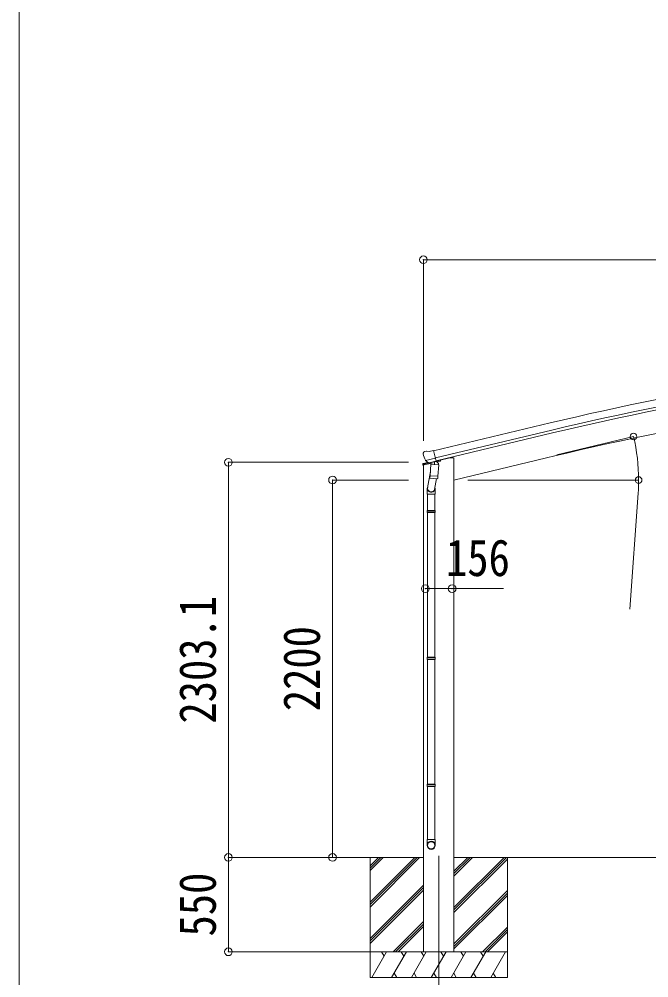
# Model space of a CAD drawing. Units: millimetres at full size. Extents: x -12578 to 12718, y -8779 to 8681.
# Drawn here: x -12578 to -8912, y -5637 to -49 of the extents above; entities that cross this region are included whole.
import ezdxf
from ezdxf.enums import TextEntityAlignment as Align

# ---------------------------------------------------------------- set-up
doc = ezdxf.new("R2010")
doc.units = ezdxf.units.MM
doc.header["$LTSCALE"] = 45
doc.header["$PDMODE"] = 32
doc.header["$PDSIZE"] = 45
for name, color, linetype, lineweight in [('0-0_0', 7, 'Continuous', 9), ('0-1_本体', 4, 'Continuous', 9), ('0-2_部品', 7, 'Continuous', 9), ('0-8_PARTS2', 2, 'Continuous', 9), ('0-A_寸法', 6, 'Continuous', 9), ('F-0_240', 7, 'Continuous', 9)]:
    doc.layers.add(name, color=color, linetype=linetype, lineweight=lineweight)
doc.styles.add('ＭＳ ゴシック', font='')
doc.styles.get('ＭＳ ゴシック').set_extended_font_data('MS Gothic')

msp = doc.modelspace()

# ---------------------------------------------------------------- linework, layer by layer
at = {"layer": '0-0_0'}
for p, q in [((-10224.35, -4935.23), (-10915.99, -4935.23)), ((-10535.35, -4935.23), (-10535.35, -5635.23)), ((-10535.35, -5195.96), (-10274.62, -4935.23)), ((-10535.35, -5210.1), (-10260.48, -4935.23)), ((-10535.35, -5224.24), (-10246.34, -4935.23)), ((-10535.35, -5012.11), (-10458.47, -4935.23)), ((-10535.35, -4997.97), (-10472.61, -4935.23)), ((-10535.35, -4983.83), (-10486.77, -4935.25)), ((-10486.77, -4935.24), (-10486.76, -4935.23)), ((-10046.35, -5043.61), (-9937.97, -4935.23)), ((-10046.35, -5029.47), (-9952.11, -4935.23)), ((-10046.35, -5015.33), (-9966.26, -4935.23)), ((-10046.35, -4935.24), (-2424.35, -4935.24)), ((-10046.35, -5227.46), (-9754.13, -4935.24)), ((-10046.35, -5241.6), (-9739.99, -4935.24)), ((-10046.35, -5255.74), (-9735.35, -4944.75)), ((-9735.35, -4935.23), (-9735.35, -5635.23)), ((-10535.35, -5408.09), (-10224.35, -5097.09)), ((-10535.35, -5422.23), (-10224.35, -5111.24)), ((-10535.35, -5436.38), (-10224.35, -5125.38)), ((-10046.35, -5439.59), (-9735.35, -5128.59)), ((-10046.35, -5453.73), (-9735.35, -5142.74)), ((-10046.35, -5467.88), (-9735.35, -5156.88)), ((-10400.36, -5485.23), (-10224.35, -5309.23)), ((-10386.22, -5485.23), (-10224.35, -5323.37)), ((-10372.08, -5485.23), (-10224.35, -5337.51)), ((-9879.86, -5485.23), (-9735.35, -5340.72)), ((-9865.72, -5485.23), (-9735.35, -5354.87)), ((-9851.58, -5485.23), (-9735.35, -5369.01)), ((-9735.35, -5485.23), (-10535.35, -5485.23)), ((-10525.07, -5635.23), (-10438.46, -5485.23)), ((-10453.46, -5511.21), (-10468.46, -5485.23)), ((-10409.6, -5635.23), (-10322.99, -5485.23)), ((-10337.99, -5511.22), (-10353, -5485.23)), ((-10294.13, -5635.23), (-10207.52, -5485.23)), ((-10222.52, -5511.22), (-10237.52, -5485.23)), ((-10178.66, -5635.23), (-10092.05, -5485.23)), ((-10107.05, -5511.21), (-10122.05, -5485.23)), ((-10063.18, -5635.23), (-9976.58, -5485.23)), ((-9991.58, -5511.21), (-10006.58, -5485.23)), ((-9947.71, -5635.23), (-9861.11, -5485.23)), ((-9891.11, -5485.23), (-9876.11, -5511.21)), ((-9832.24, -5635.23), (-9745.64, -5485.23)), ((-10535.35, -5635.23), (-9735.35, -5635.23)), ((-10394.6, -5609.25), (-10379.6, -5635.23)), ((-10279.13, -5609.25), (-10264.13, -5635.23)), ((-10163.66, -5609.25), (-10148.66, -5635.23)), ((-10048.19, -5609.25), (-10033.19, -5635.23)), ((-9932.72, -5609.25), (-9917.72, -5635.23)), ((-9817.25, -5609.25), (-9802.25, -5635.23))]:
    msp.add_line(p, q, dxfattribs=at)
at = {"layer": '0-1_本体'}
for p, q in [((-9486.79, -2402.31), (-10164.96, -2564.9)), ((-9476.72, -2444.29), (-10154.88, -2606.88)), ((-9472.8, -2460.65), (-10150.95, -2623.24)), ((-10046.37, -2605.23), (-10046.37, -5485.23)), ((-10046.35, -2735.17), (-9508.38, -2606.02)), ((-10046.35, -2735.19), (-9508.39, -2606.04)), ((-9508.39, -2606.04), (-9459.02, -2594.18)), ((-9508.38, -2606.02), (-9459.01, -2594.16))]:
    msp.add_line(p, q, dxfattribs=at)
msp.add_lwpolyline([(-10046.45, -2605.23), (-10070.45, -2605.23), (-10224.37, -2642.18), (-10224.37, -5485.23)], dxfattribs=at)
for centre, radius, start, end in [((-5457.27, -19267.41), 17339.81, 95.02765, 103.43754), ((-5457.27, -19267.41), 17296.63, 95.0278, 103.43739), ((-5457.27, -19267.41), 17279.81, 95.0278, 103.43739), ((-5461.02, -19247.05), 17126.06, 95.00003, 103.5), ((-5461.01, -19247.03), 17126.06, 95.00003, 103.5)]:
    msp.add_arc(centre, radius, start, end, dxfattribs=at)
at = {"layer": '0-2_部品'}
for p, q in [((-10219.1, -2569.68), (-10205.92, -2566.52)), ((-10191.36, -2569.19), (-10204.62, -2566.49)), ((-10191.36, -2569.19), (-10165.43, -2562.97)), ((-10226.41, -2580.51), (-10226.14, -2581.66)), ((-10222.19, -2571.93), (-10226.05, -2578.23)), ((-10212.36, -2620.81), (-10154.85, -2607.01)), ((-10195.51, -2635.72), (-10211.88, -2621.23)), ((-10150.64, -2624.53), (-10149.7, -2624.6)), ((-10149.7, -2624.6), (-10136.39, -2639.92)), ((-10145.72, -2629.16), (-10126.83, -2624.62)), ((-10122.99, -2616.54), (-10122.99, -2619.76)), ((-10227.55, -2648.8), (-10184.84, -2638.55)), ((-10227.55, -2641.91), (-10227.55, -2648.8)), ((-10198.95, -2632.68), (-10225.25, -2639)), ((-10192.8, -2636.29), (-10185.28, -2634.49)), ((-10191.96, -2636.18), (-10190.43, -2635.82)), ((-10190.43, -2635.82), (-10153.73, -2627.01)), ((-10188.59, -2636.05), (-10188.65, -2636.79)), ((-10187.89, -2637.83), (-10162.08, -2644.26)), ((-10180.97, -2643.17), (-10185.65, -2710.01)), ((-10135.28, -2646.37), (-10180.97, -2643.17)), ((-10179.2, -2639.99), (-10179.43, -2643.28)), ((-10159.68, -2628.83), (-10160.7, -2643.44)), ((-10153.73, -2627.01), (-10152.2, -2626.64)), ((-10139.96, -2713.21), (-10135.28, -2646.37)), ((-10136.39, -2639.92), (-10136.83, -2646.26)), ((-10183.91, -2685.24), (-10199.83, -2781.41)), ((-10186.5, -2722.48), (-10185.63, -2710.01)), ((-10186.11, -2723.83), (-10186.11, -2723.83)), ((-10139.96, -2713.21), (-10185.65, -2710.01)), ((-10184.66, -2724.61), (-10142.96, -2727.53)), ((-10148.39, -2727.15), (-10159.12, -2790.74)), ((-10139.97, -2713.2), (-10140.86, -2725.9)), ((-10201.98, -2818.58), (-10201.98, -2784.22)), ((-10155.98, -2783.92), (-10155.98, -2818.58)), ((-10155.98, -2818.58), (-10201.98, -2818.58)), ((-10199.98, -2818.58), (-10199.98, -2912.58)), ((-10157.98, -2818.58), (-10157.98, -2912.58)), ((-10201.98, -2914.58), (-10200.98, -2912.58)), ((-10155.98, -2914.58), (-10201.98, -2914.58)), ((-10155.98, -2922.58), (-10201.98, -2922.58)), ((-10156.98, -2912.58), (-10200.98, -2912.58)), ((-10156.98, -2924.58), (-10200.98, -2924.58)), ((-10199.98, -2924.58), (-10199.98, -3768.76)), ((-10157.98, -2924.58), (-10157.98, -3768.76)), ((-10155.98, -2914.58), (-10156.98, -2912.58)), ((-10155.98, -2922.58), (-10156.98, -2924.58)), ((-10155.98, -2914.58), (-10155.98, -2922.58)), ((-10201.98, -3770.76), (-10200.98, -3768.76)), ((-10155.98, -3770.76), (-10201.98, -3770.76)), ((-10155.98, -3778.76), (-10201.98, -3778.76)), ((-10156.98, -3768.76), (-10200.98, -3768.76)), ((-10156.98, -3780.76), (-10200.98, -3780.76)), ((-10199.98, -3780.76), (-10199.98, -4508.95)), ((-10157.98, -3780.76), (-10157.98, -4508.95)), ((-10155.98, -3770.76), (-10156.98, -3768.76)), ((-10155.98, -3778.76), (-10156.98, -3780.76)), ((-10155.98, -3770.76), (-10155.98, -3778.76)), ((-10201.98, -4510.95), (-10200.98, -4508.95)), ((-10155.98, -4510.95), (-10201.98, -4510.95)), ((-10155.98, -4518.95), (-10201.98, -4518.95)), ((-10156.98, -4508.95), (-10200.98, -4508.95)), ((-10156.98, -4520.95), (-10200.98, -4520.95)), ((-10199.98, -4520.95), (-10199.98, -4830.95)), ((-10157.98, -4520.95), (-10157.98, -4830.95)), ((-10155.98, -4510.95), (-10156.98, -4508.95)), ((-10155.98, -4518.95), (-10156.98, -4520.95)), ((-10155.98, -4510.95), (-10155.98, -4518.95)), ((-10201.98, -4865.09), (-10201.98, -4830.95)), ((-10155.98, -4830.95), (-10201.98, -4830.95)), ((-10155.98, -4865.09), (-10155.98, -4830.95))]:
    msp.add_line(p, q, dxfattribs=at)
for points in [[(-10160, -2628.42), (-10150.27, -2626.08), (-10165.43, -2562.97)], [(-10212.63, -2620.24), (-10212.04, -2621.08), (-10211.88, -2621.23)], [(-10160, -2628.42), (-10160.23, -2628.57), (-10185, -2634.51), (-10185.28, -2634.49)], [(-10201.98, -2914.58), (-10201.98, -2922.58), (-10200.98, -2924.58)], [(-10201.98, -3770.76), (-10201.98, -3778.76), (-10200.98, -3780.76)], [(-10201.98, -4510.95), (-10201.98, -4518.95), (-10200.98, -4520.95)]]:
    msp.add_lwpolyline(points, dxfattribs=at)
for centre, radius, start, end in [((-10217.93, -2574.54), 5, 103.5, 148.5), ((-10205.22, -2569.43), 3, 78.5, 103.5), ((-10029.33, -2534.41), 202.4, 193.5, 205.09125), ((-10127.99, -2619.76), 5, 283.5, 0), ((-10224.55, -2641.91), 3, 103.5, 180), ((-10192.08, -2635.7), 0.5, 248.23754, 283.5), ((-10189.09, -2636.01), 0.5, 356, 103.5), ((-10187.65, -2636.86), 1, 176, 256), ((-10161.72, -2643.29), 1.03, 250.03897, 351.96569), ((-10159.08, -2628.91), 0.604, 100.59842, 172.20595), ((-10152.32, -2626.15), 0.5, 283.5, 318.76246), ((-10184.56, -2722.65), 1.95, 175.04017, 217.47766), ((-10184.52, -2722.62), 2, 217.40962, 266), ((-10142.82, -2725.54), 2, 266, 349.46843), ((-10171.98, -2784.22), 30, 177.45142, 180)]:
    msp.add_arc(centre, radius, start, end, dxfattribs=at)
for centre, major_axis, ratio, start_param, end_param in [((-10223.49, -2579.79), (-1.57, -2.57), 0.99628, 4.712389, 5.4996506), ((-10193.52, -2633.47), (-0.73, -2.92), 0.997631, 5.8041905, 6.6006116), ((-10193.46, -2633.24), (2.63, 3.16), 0.650902, 4.0958226, 4.1686332), ((-10193.49, -2633.37), (-0.73, -2.92), 0.997631, 0.3902369, 0.4789948), ((-10178.98, -2783.92), (23, 0), 0.996195, 2.5560258, 6.5663028), ((-10178.98, -2783.92), (21, 0), 0.996195, 2.9349147, 5.9512394), ((-10178.98, -4863.35), (-23, 0), 0.996195, 3.1415927, 6.2831853), ((-10178.98, -4865.09), (-23, 0), 0.996195, 3.1415927, 6.2831853), ((-10178.98, -4865.09), (0, -23.43), 0.981806, 4.712389, 7.8539816)]:
    msp.add_ellipse(centre, major_axis=major_axis, ratio=ratio, start_param=start_param, end_param=end_param, dxfattribs=at)
msp.add_ellipse((-10178.98, -4865.09), major_axis=(21, 0), ratio=0.996195, dxfattribs=at)
at = {"layer": '0-8_PARTS2'}
msp.add_line((-10135.37, -4926.02), (-10135.37, -5776.27), dxfattribs=at)
at = {"layer": '0-A_寸法'}
for p, q in [((-2246.34, -1451.34), (-10224.37, -1451.34)), ((-10224.37, -1451.34), (-10224.37, -2506.16)), ((-9446.62, -2588.55), (-9000.1, -2481.35)), ((-11359.78, -4935.23), (-11359.78, -2632.08)), ((-11359.78, -2632.08), (-10310.68, -2632.08)), ((-10753.55, -2735.23), (-10310.68, -2735.23)), ((-10753.55, -4935.23), (-10753.55, -2735.23)), ((-9965.07, -2735.23), (-8970.05, -2735.23)), ((-8973.74, -2811.69), (-9021.39, -3487.21)), ((-10213.27, -3368.46), (-10057.27, -3368.46)), ((-10057.27, -3368.46), (-9757.27, -3368.46)), ((-11359.78, -4935.23), (-10753.55, -4935.23)), ((-11359.78, -5485.23), (-11359.78, -4935.23)), ((-10753.55, -4935.23), (-10310.78, -4935.23)), ((-11359.78, -5485.23), (-10534.85, -5485.23))]:
    msp.add_line(p, q, dxfattribs=at)
for centre in [(-9001.07, -2481.58), (-8971.05, -2735.23)]:
    msp.add_circle(centre, 19.12, dxfattribs=at)
for start, end in [(0, 13.5), (355.9652, 0)]:
    msp.add_arc((-10057.6, -2735.23), 1086.56, start, end, dxfattribs=at)
for p in [(-10224.37, -1451.34), (-11359.78, -2632.08), (-10753.55, -2735.23), (-10213.27, -3368.46), (-10057.27, -3368.46), (-11359.78, -4935.23), (-10753.55, -4935.23), (-11359.78, -5485.23)]:
    msp.add_point(p, dxfattribs=at)
at = {"layer": 'F-0_240', "color": 5}
msp.add_line((-12578.18, 8681.02), (-12578.18, -8778.98), dxfattribs=at)

# ---------------------------------------------------------------- texts
at = {"layer": '0-A_寸法', "color": 7, "style": 'ＭＳ ゴシック', "width": 0.85}
msp.add_text('156', height=214.4, dxfattribs=at).set_placement((-10092.9, -3359.46), align=Align.BOTTOM_LEFT)
for s, p in [('2303.1', (-11368.78, -4154.91)), ('2200', (-10762.55, -4082.73)), ('550', (-11368.78, -5395.86))]:
    msp.add_text(s, height=214.4, rotation=90, dxfattribs=at).set_placement(p, align=Align.BOTTOM_LEFT)

doc.saveas('drawing.dxf')
